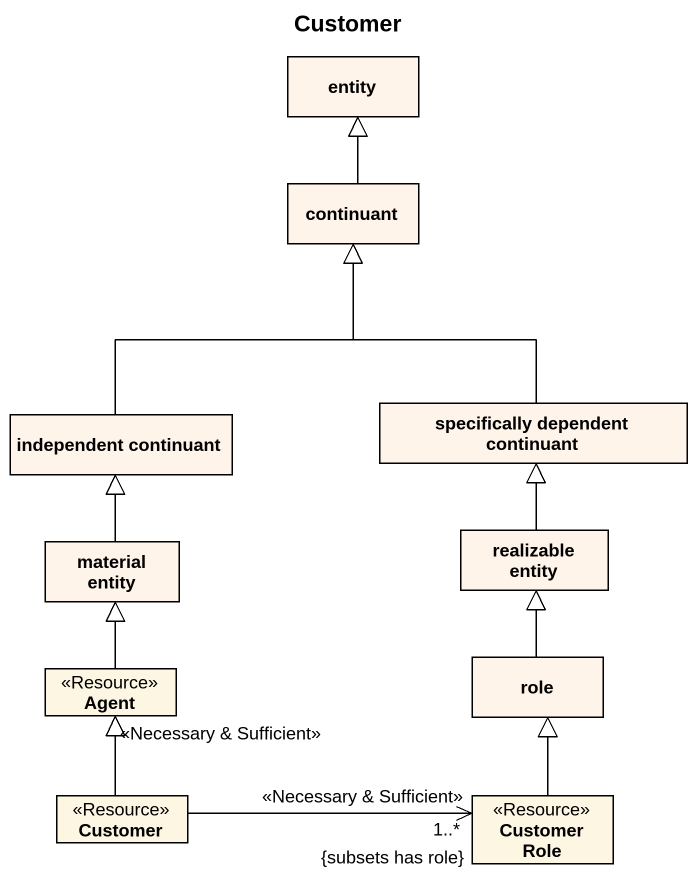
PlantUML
@startuml
title Customer
hide circle
hide empty members
class "entity" as entity_ #FFF4EA
class continuant #FFF4EA
class "independent continuant" as independent_continuant #FFF4EA
class "specifically dependent continuant" as specifically_dependent #FFF4EA
class "material entity" as material_entity #FFF4EA
class "realizable entity" as realizable_entity #FFF4EA
class "Agent" as Agent_ <<Resource>>
class role #FFF4EA
class Customer <<Resource>>
class "Customer Role" as Customer_Role <<Resource>>
continuant -up-|> entity_
independent_continuant -up-|> continuant
specifically_dependent -up-|> continuant
material_entity -up-|> independent_continuant
realizable_entity -up-|> specifically_dependent
Agent_ -up-|> material_entity
role -up-|> realizable_entity
Customer -up-|> Agent_ : <<Necessary & Sufficient>>
Customer -right-> "<<Necessary & Sufficient>>\n1..*\n{subsets has role}" Customer_Role
Customer_Role -up-|> role
@enduml
